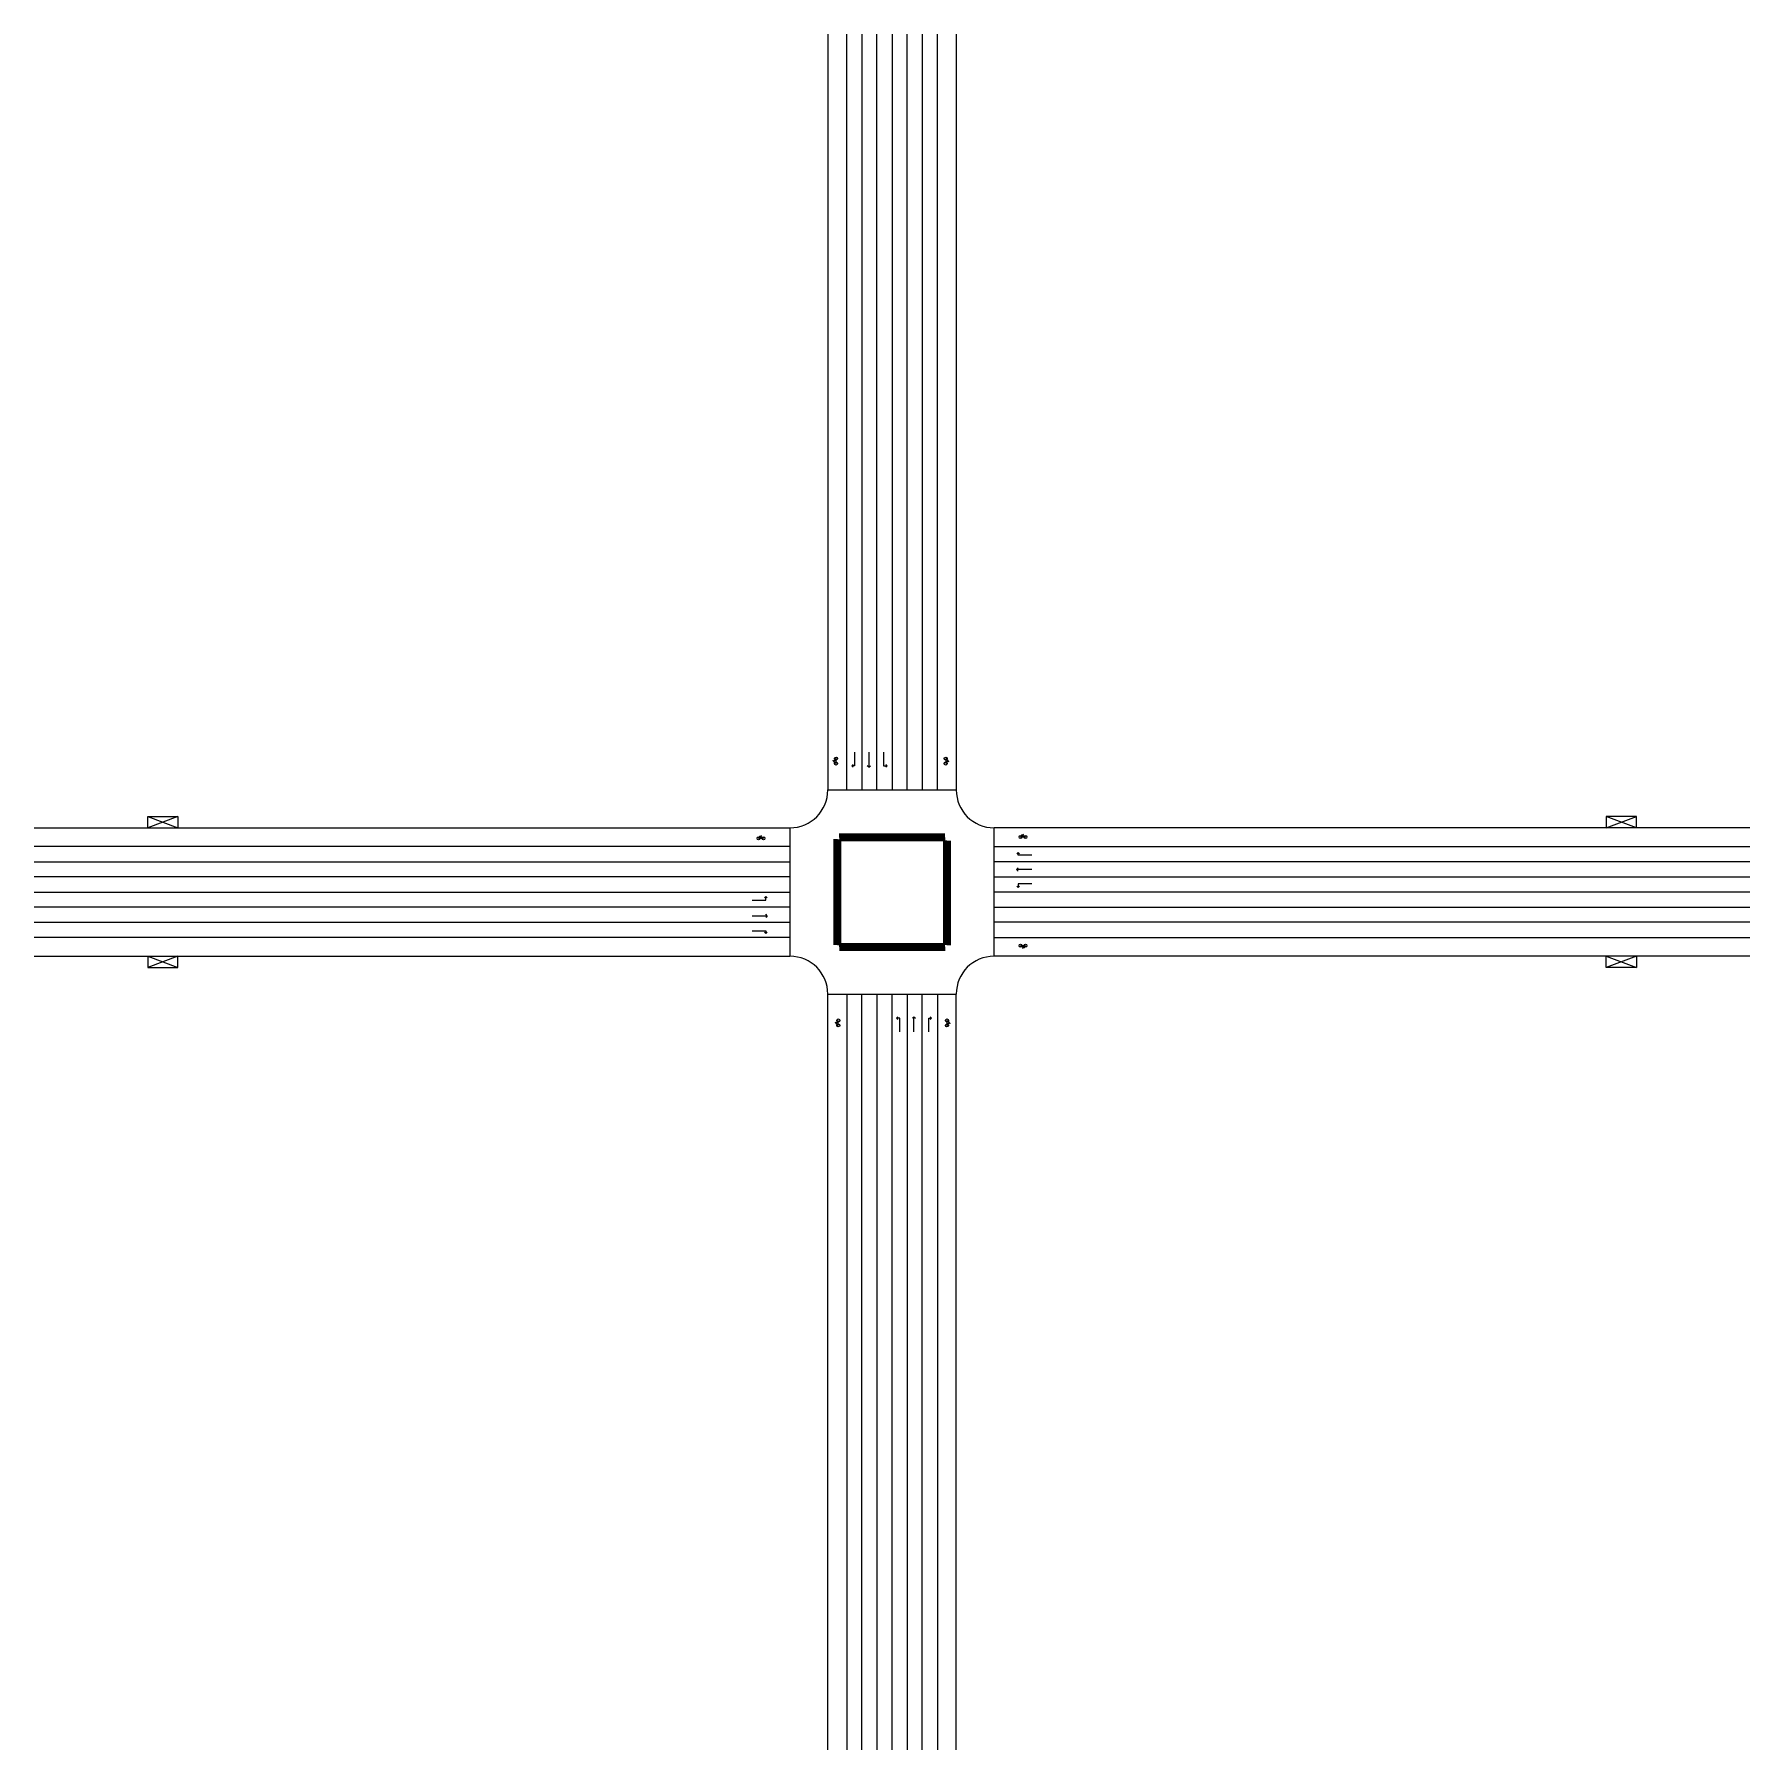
# Model space of a CAD drawing. Header units: millimetres. Extents: x 4003 to 4457, y 2252 to 2706.
import ezdxf

# ---------------------------------------------------------------- set-up
doc = ezdxf.new("R2010")
doc.units = ezdxf.units.MM

msp = doc.modelspace()

# ---------------------------------------------------------------- linework, layer by layer
for p, q in [((4213.08, 2706.3), (4213.08, 2506.3)), ((4218.08, 2506.3), (4218.08, 2706.3)), ((4222.08, 2706.3), (4222.08, 2506.3)), ((4226.08, 2506.3), (4226.08, 2706.3)), ((4230.08, 2706.3), (4230.08, 2506.3)), ((4234.08, 2506.3), (4234.08, 2706.3)), ((4238.08, 2706.3), (4238.08, 2506.3)), ((4242.08, 2506.3), (4242.08, 2706.3)), ((4247.08, 2706.3), (4247.08, 2506.3)), ((4220.14, 2516.3), (4220.14, 2512.7)), ((4223.95, 2516.3), (4223.95, 2512.3)), ((4227.85, 2516.3), (4227.85, 2512.66)), ((4214.66, 2513.71), (4214.49, 2514.15)), ((4214.66, 2513.71), (4215.26, 2514.61)), ((4215.26, 2513.31), (4214.66, 2513.71)), ((4215.26, 2513.31), (4215.26, 2514.61)), ((4219.41, 2512.7), (4219.76, 2513.06)), ((4220.14, 2512.7), (4219.41, 2512.7)), ((4219.41, 2512.7), (4219.76, 2512.35)), ((4223.95, 2512.3), (4223.52, 2512.72)), ((4223.95, 2512.3), (4224.37, 2512.72)), ((4227.85, 2512.66), (4228.58, 2512.66)), ((4228.81, 2512.66), (4228.45, 2513.02)), ((4228.81, 2512.66), (4228.45, 2512.31)), ((4228.58, 2512.66), (4228.81, 2512.66)), ((4244.29, 2514.61), (4244.29, 2513.31)), ((4244.29, 2514.61), (4244.89, 2514.21)), ((4244.89, 2514.21), (4244.29, 2513.31)), ((4244.89, 2514.21), (4245.07, 2513.78)), ((4213.08, 2506.3), (4247.08, 2506.3)), ((4033.08, 2496.3), (4033.08, 2499.3)), ((4033.08, 2499.3), (4041.08, 2499.3)), ((4033.08, 2499.3), (4041.08, 2496.3)), ((4041.08, 2499.3), (4033.08, 2496.3)), ((4041.08, 2499.3), (4041.08, 2496.3)), ((4427.08, 2499.3), (4419.08, 2499.3)), ((4419.08, 2499.3), (4419.08, 2496.3)), ((4419.08, 2496.3), (4427.08, 2499.3)), ((4427.08, 2496.3), (4419.08, 2499.3)), ((4427.08, 2496.3), (4427.08, 2499.3)), ((4003.08, 2496.3), (4203.08, 2496.3)), ((4003.08, 2496.3), (4033.08, 2496.3)), ((4194.76, 2493.51), (4195.16, 2494.11)), ((4194.76, 2493.51), (4196.06, 2493.51)), ((4195.16, 2494.11), (4195.6, 2494.29)), ((4195.16, 2494.11), (4196.06, 2493.51)), ((4203.08, 2496.3), (4203.08, 2462.3)), ((4457.08, 2496.3), (4257.08, 2496.3)), ((4257.08, 2462.3), (4257.08, 2496.3)), ((4264.09, 2493.87), (4264.49, 2494.46)), ((4264.09, 2493.87), (4265.39, 2493.87)), ((4264.49, 2494.46), (4264.93, 2494.64)), ((4264.49, 2494.46), (4265.39, 2493.87)), ((4457.08, 2496.3), (4427.08, 2496.3)), ((4203.08, 2491.3), (4003.08, 2491.3)), ((4257.08, 2491.3), (4457.08, 2491.3)), ((4263.48, 2489.76), (4263.13, 2489.41)), ((4263.48, 2489.03), (4263.48, 2489.76)), ((4263.48, 2489.76), (4263.83, 2489.41)), ((4267.07, 2489.03), (4263.48, 2489.03)), ((4003.08, 2487.3), (4203.08, 2487.3)), ((4457.08, 2487.3), (4257.08, 2487.3)), ((4263.07, 2485.23), (4263.5, 2485.66)), ((4267.07, 2485.23), (4263.07, 2485.23)), ((4263.07, 2485.23), (4263.5, 2484.81)), ((4203.08, 2483.3), (4003.08, 2483.3)), ((4003.08, 2479.3), (4203.08, 2479.3)), ((4257.08, 2483.3), (4457.08, 2483.3)), ((4457.08, 2479.3), (4257.08, 2479.3)), ((4263.44, 2480.49), (4263.09, 2480.84)), ((4267.07, 2481.44), (4263.44, 2481.44)), ((4263.44, 2481.44), (4263.44, 2480.71)), ((4263.44, 2480.49), (4263.79, 2480.84)), ((4263.44, 2480.71), (4263.44, 2480.49)), ((4203.08, 2475.3), (4003.08, 2475.3)), ((4193.08, 2477.16), (4196.72, 2477.16)), ((4196.72, 2478.11), (4196.36, 2477.76)), ((4196.72, 2477.89), (4196.72, 2478.11)), ((4196.72, 2478.11), (4197.07, 2477.76)), ((4196.72, 2477.16), (4196.72, 2477.89)), ((4257.08, 2475.3), (4457.08, 2475.3)), ((4003.08, 2471.3), (4203.08, 2471.3)), ((4193.08, 2472.99), (4197.08, 2472.99)), ((4197.08, 2472.99), (4196.66, 2473.42)), ((4197.08, 2472.99), (4196.66, 2472.57)), ((4457.08, 2471.3), (4257.08, 2471.3)), ((4203.08, 2467.3), (4003.08, 2467.3)), ((4193.08, 2469.02), (4196.67, 2469.02)), ((4196.67, 2468.29), (4196.32, 2468.64)), ((4196.67, 2469.02), (4196.67, 2468.29)), ((4196.67, 2468.29), (4197.03, 2468.64)), ((4257.08, 2467.3), (4457.08, 2467.3)), ((4003.08, 2462.3), (4203.08, 2462.3)), ((4003.08, 2462.3), (4033.08, 2462.3)), ((4033.08, 2462.3), (4033.08, 2459.3)), ((4033.08, 2462.3), (4041.08, 2459.3)), ((4041.08, 2462.3), (4033.08, 2459.3)), ((4041.08, 2459.3), (4041.08, 2462.3)), ((4457.08, 2462.3), (4257.08, 2462.3)), ((4265.39, 2465.09), (4264.09, 2465.09)), ((4264.99, 2464.49), (4264.09, 2465.09)), ((4264.99, 2464.49), (4264.55, 2464.31)), ((4265.39, 2465.09), (4264.99, 2464.49)), ((4419.08, 2459.3), (4419.08, 2462.3)), ((4427.08, 2462.3), (4419.08, 2459.3)), ((4419.08, 2462.3), (4427.08, 2459.3)), ((4457.08, 2462.3), (4427.08, 2462.3)), ((4427.08, 2462.3), (4427.08, 2459.3)), ((4033.08, 2459.3), (4041.08, 2459.3)), ((4427.08, 2459.3), (4419.08, 2459.3)), ((4213.08, 2252.3), (4213.08, 2452.3)), ((4213.08, 2452.3), (4247.08, 2452.3)), ((4218.08, 2452.3), (4218.08, 2252.3)), ((4222.08, 2252.3), (4222.08, 2452.3)), ((4226.08, 2452.3), (4226.08, 2252.3)), ((4230.08, 2252.3), (4230.08, 2452.3)), ((4234.08, 2452.3), (4234.08, 2252.3)), ((4238.08, 2252.3), (4238.08, 2452.3)), ((4242.08, 2452.3), (4242.08, 2252.3)), ((4247.08, 2252.3), (4247.08, 2452.3)), ((4215.27, 2444.39), (4215.09, 2444.82)), ((4215.27, 2444.39), (4215.86, 2445.29)), ((4215.86, 2443.99), (4215.27, 2444.39)), ((4215.86, 2443.99), (4215.86, 2445.29)), ((4231.23, 2445.94), (4231.59, 2446.29)), ((4231.46, 2445.94), (4231.23, 2445.94)), ((4231.23, 2445.94), (4231.59, 2445.58)), ((4232.19, 2445.94), (4231.46, 2445.94)), ((4232.19, 2442.3), (4232.19, 2445.94)), ((4235.88, 2446.3), (4235.46, 2445.88)), ((4235.88, 2442.3), (4235.88, 2446.3)), ((4235.88, 2446.3), (4236.31, 2445.88)), ((4239.79, 2442.3), (4239.79, 2445.9)), ((4239.79, 2445.9), (4240.52, 2445.9)), ((4240.52, 2445.9), (4240.17, 2446.25)), ((4240.52, 2445.9), (4240.17, 2445.54)), ((4244.62, 2445.29), (4244.62, 2443.99)), ((4244.62, 2445.29), (4245.22, 2444.89)), ((4245.22, 2444.89), (4244.62, 2443.99)), ((4245.22, 2444.89), (4245.4, 2444.45))]:
    msp.add_line(p, q)
at = {"lineweight": 211}
for p, q in [((4215.61, 2492.76), (4214.61, 2492.76)), ((4215.61, 2492.76), (4216.61, 2492.76)), ((4216.61, 2494.26), (4216.61, 2494.76)), ((4216.61, 2493.76), (4216.61, 2494.26)), ((4216.61, 2493.76), (4216.61, 2493.26)), ((4216.61, 2493.26), (4216.61, 2492.76)), ((4217.11, 2494.26), (4217.11, 2494.76)), ((4217.11, 2493.76), (4217.11, 2494.26)), ((4217.11, 2493.76), (4217.11, 2493.26)), ((4217.11, 2493.26), (4217.11, 2492.76)), ((4217.61, 2494.26), (4217.61, 2494.76)), ((4217.61, 2493.76), (4217.61, 2494.26)), ((4217.61, 2493.76), (4217.61, 2493.26)), ((4217.61, 2493.26), (4217.61, 2492.76)), ((4218.11, 2494.26), (4218.11, 2494.76)), ((4218.11, 2493.76), (4218.11, 2494.26)), ((4218.11, 2493.76), (4218.11, 2493.26)), ((4218.11, 2493.26), (4218.11, 2492.76)), ((4218.61, 2494.26), (4218.61, 2494.76)), ((4218.61, 2493.76), (4218.61, 2494.26)), ((4218.61, 2493.76), (4218.61, 2493.26)), ((4218.61, 2493.26), (4218.61, 2492.76)), ((4219.11, 2494.26), (4219.11, 2494.76)), ((4219.11, 2493.76), (4219.11, 2494.26)), ((4219.11, 2493.76), (4219.11, 2493.26)), ((4219.11, 2493.26), (4219.11, 2492.76)), ((4219.61, 2494.26), (4219.61, 2494.76)), ((4219.61, 2493.76), (4219.61, 2494.26)), ((4219.61, 2493.76), (4219.61, 2493.26)), ((4219.61, 2493.26), (4219.61, 2492.76)), ((4220.11, 2494.26), (4220.11, 2494.76)), ((4220.11, 2493.76), (4220.11, 2494.26)), ((4220.11, 2493.76), (4220.11, 2493.26)), ((4220.11, 2493.26), (4220.11, 2492.76)), ((4220.61, 2494.26), (4220.61, 2494.76)), ((4220.61, 2493.76), (4220.61, 2494.26)), ((4220.61, 2493.76), (4220.61, 2493.26)), ((4220.61, 2493.26), (4220.61, 2492.76)), ((4221.11, 2494.26), (4221.11, 2494.76)), ((4221.11, 2493.76), (4221.11, 2494.26)), ((4221.11, 2493.76), (4221.11, 2493.26)), ((4221.11, 2493.26), (4221.11, 2492.76)), ((4221.61, 2494.26), (4221.61, 2494.76)), ((4221.61, 2493.76), (4221.61, 2494.26)), ((4221.61, 2493.76), (4221.61, 2493.26)), ((4221.61, 2493.26), (4221.61, 2492.76)), ((4222.11, 2494.26), (4222.11, 2494.76)), ((4222.11, 2493.76), (4222.11, 2494.26)), ((4222.11, 2493.76), (4222.11, 2493.26)), ((4222.11, 2493.26), (4222.11, 2492.76)), ((4222.61, 2494.26), (4222.61, 2494.76)), ((4222.61, 2493.76), (4222.61, 2494.26)), ((4222.61, 2493.76), (4222.61, 2493.26)), ((4222.61, 2493.26), (4222.61, 2492.76)), ((4223.11, 2494.26), (4223.11, 2494.76)), ((4223.11, 2493.76), (4223.11, 2494.26)), ((4223.11, 2493.76), (4223.11, 2493.26)), ((4223.11, 2493.26), (4223.11, 2492.76)), ((4223.61, 2494.26), (4223.61, 2494.76)), ((4223.61, 2493.76), (4223.61, 2494.26)), ((4223.61, 2493.76), (4223.61, 2493.26)), ((4223.61, 2493.26), (4223.61, 2492.76)), ((4224.11, 2494.26), (4224.11, 2494.76)), ((4224.11, 2493.76), (4224.11, 2494.26)), ((4224.11, 2493.76), (4224.11, 2493.26)), ((4224.11, 2493.26), (4224.11, 2492.76)), ((4224.61, 2494.26), (4224.61, 2494.76)), ((4224.61, 2493.76), (4224.61, 2494.26)), ((4224.61, 2493.76), (4224.61, 2493.26)), ((4224.61, 2493.26), (4224.61, 2492.76)), ((4225.11, 2494.26), (4225.11, 2494.76)), ((4225.11, 2493.76), (4225.11, 2494.26)), ((4225.11, 2493.76), (4225.11, 2493.26)), ((4225.11, 2493.26), (4225.11, 2492.76)), ((4225.61, 2494.26), (4225.61, 2494.76)), ((4225.61, 2493.76), (4225.61, 2494.26)), ((4225.61, 2493.76), (4225.61, 2493.26)), ((4225.61, 2493.26), (4225.61, 2492.76)), ((4226.11, 2494.26), (4226.11, 2494.76)), ((4226.11, 2493.76), (4226.11, 2494.26)), ((4226.11, 2493.76), (4226.11, 2493.26)), ((4226.11, 2493.26), (4226.11, 2492.76)), ((4226.61, 2494.26), (4226.61, 2494.76)), ((4226.61, 2493.76), (4226.61, 2494.26)), ((4226.61, 2493.76), (4226.61, 2493.26)), ((4226.61, 2493.26), (4226.61, 2492.76)), ((4227.11, 2494.26), (4227.11, 2494.76)), ((4227.11, 2493.76), (4227.11, 2494.26)), ((4227.11, 2493.76), (4227.11, 2493.26)), ((4227.11, 2493.26), (4227.11, 2492.76)), ((4227.61, 2494.26), (4227.61, 2494.76)), ((4227.61, 2493.76), (4227.61, 2494.26)), ((4227.61, 2493.76), (4227.61, 2493.26)), ((4227.61, 2493.26), (4227.61, 2492.76)), ((4228.11, 2494.26), (4228.11, 2494.76)), ((4228.11, 2493.76), (4228.11, 2494.26)), ((4228.11, 2493.76), (4228.11, 2493.26)), ((4228.11, 2493.26), (4228.11, 2492.76)), ((4228.61, 2494.26), (4228.61, 2494.76)), ((4228.61, 2493.76), (4228.61, 2494.26)), ((4228.61, 2493.76), (4228.61, 2493.26)), ((4228.61, 2493.26), (4228.61, 2492.76)), ((4229.11, 2494.26), (4229.11, 2494.76)), ((4229.11, 2493.76), (4229.11, 2494.26)), ((4229.11, 2493.76), (4229.11, 2493.26)), ((4229.11, 2493.26), (4229.11, 2492.76)), ((4229.61, 2494.26), (4229.61, 2494.76)), ((4229.61, 2493.76), (4229.61, 2494.26)), ((4229.61, 2493.76), (4229.61, 2493.26)), ((4229.61, 2493.26), (4229.61, 2492.76)), ((4230.11, 2494.26), (4230.11, 2494.76)), ((4230.11, 2493.76), (4230.11, 2494.26)), ((4230.11, 2493.76), (4230.11, 2493.26)), ((4230.11, 2493.26), (4230.11, 2492.76)), ((4230.61, 2494.26), (4230.61, 2494.76)), ((4230.61, 2493.76), (4230.61, 2494.26)), ((4230.61, 2493.76), (4230.61, 2493.26)), ((4230.61, 2493.26), (4230.61, 2492.76)), ((4231.11, 2494.26), (4231.11, 2494.76)), ((4231.11, 2493.76), (4231.11, 2494.26)), ((4231.11, 2493.76), (4231.11, 2493.26)), ((4231.11, 2493.26), (4231.11, 2492.76)), ((4231.61, 2494.26), (4231.61, 2494.76)), ((4231.61, 2493.76), (4231.61, 2494.26)), ((4231.61, 2493.76), (4231.61, 2493.26)), ((4231.61, 2493.26), (4231.61, 2492.76)), ((4232.11, 2494.26), (4232.11, 2494.76)), ((4232.11, 2493.76), (4232.11, 2494.26)), ((4232.11, 2493.76), (4232.11, 2493.26)), ((4232.11, 2493.26), (4232.11, 2492.76)), ((4232.61, 2494.26), (4232.61, 2494.76)), ((4232.61, 2493.76), (4232.61, 2494.26)), ((4232.61, 2493.76), (4232.61, 2493.26)), ((4232.61, 2493.26), (4232.61, 2492.76)), ((4233.11, 2494.26), (4233.11, 2494.76)), ((4233.11, 2493.76), (4233.11, 2494.26)), ((4233.11, 2493.76), (4233.11, 2493.26)), ((4233.11, 2493.26), (4233.11, 2492.76)), ((4233.61, 2494.26), (4233.61, 2494.76)), ((4233.61, 2493.76), (4233.61, 2494.26)), ((4233.61, 2493.76), (4233.61, 2493.26)), ((4233.61, 2493.26), (4233.61, 2492.76)), ((4234.11, 2494.26), (4234.11, 2494.76)), ((4234.11, 2493.76), (4234.11, 2494.26)), ((4234.11, 2493.76), (4234.11, 2493.26)), ((4234.11, 2493.26), (4234.11, 2492.76)), ((4234.61, 2494.26), (4234.61, 2494.76)), ((4234.61, 2493.76), (4234.61, 2494.26)), ((4234.61, 2493.76), (4234.61, 2493.26)), ((4234.61, 2493.26), (4234.61, 2492.76)), ((4235.11, 2493.76), (4235.11, 2494.76)), ((4235.11, 2493.76), (4235.11, 2492.76)), ((4235.61, 2494.26), (4235.61, 2494.76)), ((4235.61, 2493.76), (4235.61, 2494.26)), ((4235.61, 2493.76), (4235.61, 2493.26)), ((4235.61, 2493.26), (4235.61, 2492.76)), ((4236.11, 2494.26), (4236.11, 2494.76)), ((4236.11, 2493.76), (4236.11, 2494.26)), ((4236.11, 2493.76), (4236.11, 2493.26)), ((4236.11, 2493.26), (4236.11, 2492.76)), ((4236.61, 2494.26), (4236.61, 2494.76)), ((4236.61, 2493.76), (4236.61, 2494.26)), ((4236.61, 2493.76), (4236.61, 2493.26)), ((4236.61, 2493.26), (4236.61, 2492.76)), ((4237.11, 2494.26), (4237.11, 2494.76)), ((4237.11, 2493.76), (4237.11, 2494.26)), ((4237.11, 2493.76), (4237.11, 2493.26)), ((4237.11, 2493.26), (4237.11, 2492.76)), ((4237.61, 2494.26), (4237.61, 2494.76)), ((4237.61, 2493.76), (4237.61, 2494.26)), ((4237.61, 2493.76), (4237.61, 2493.26)), ((4237.61, 2493.26), (4237.61, 2492.76)), ((4238.11, 2494.26), (4238.11, 2494.76)), ((4238.11, 2493.76), (4238.11, 2494.26)), ((4238.11, 2493.76), (4238.11, 2493.26)), ((4238.11, 2493.26), (4238.11, 2492.76)), ((4238.61, 2494.26), (4238.61, 2494.76)), ((4238.61, 2493.76), (4238.61, 2494.26)), ((4238.61, 2493.76), (4238.61, 2493.26)), ((4238.61, 2493.26), (4238.61, 2492.76)), ((4239.11, 2494.26), (4239.11, 2494.76)), ((4239.11, 2493.76), (4239.11, 2494.26)), ((4239.11, 2493.76), (4239.11, 2493.26)), ((4239.11, 2493.26), (4239.11, 2492.76)), ((4239.61, 2494.26), (4239.61, 2494.76)), ((4239.61, 2493.76), (4239.61, 2494.26)), ((4239.61, 2493.76), (4239.61, 2493.26)), ((4239.61, 2493.26), (4239.61, 2492.76)), ((4240.11, 2494.26), (4240.11, 2494.76)), ((4240.11, 2493.76), (4240.11, 2494.26)), ((4240.11, 2493.76), (4240.11, 2493.26)), ((4240.11, 2493.26), (4240.11, 2492.76)), ((4240.61, 2494.26), (4240.61, 2494.76)), ((4240.61, 2493.76), (4240.61, 2494.26)), ((4240.61, 2493.76), (4240.61, 2493.26)), ((4240.61, 2493.26), (4240.61, 2492.76)), ((4241.11, 2494.26), (4241.11, 2494.76)), ((4241.11, 2493.76), (4241.11, 2494.26)), ((4241.11, 2493.76), (4241.11, 2493.26)), ((4241.11, 2493.26), (4241.11, 2492.76)), ((4241.61, 2494.26), (4241.61, 2494.76)), ((4241.61, 2493.76), (4241.61, 2494.26)), ((4241.61, 2493.76), (4241.61, 2493.26)), ((4241.61, 2493.26), (4241.61, 2492.76)), ((4242.11, 2494.26), (4242.11, 2494.76)), ((4242.11, 2493.76), (4242.11, 2494.26)), ((4242.11, 2493.76), (4242.11, 2493.26)), ((4242.11, 2493.26), (4242.11, 2492.76)), ((4242.61, 2494.26), (4242.61, 2494.76)), ((4242.61, 2493.76), (4242.61, 2494.26)), ((4242.61, 2493.76), (4242.61, 2493.26)), ((4242.61, 2493.26), (4242.61, 2492.76)), ((4243.11, 2494.26), (4243.11, 2494.76)), ((4243.11, 2493.76), (4243.11, 2494.26)), ((4243.11, 2493.76), (4243.11, 2493.26)), ((4243.11, 2493.26), (4243.11, 2492.76)), ((4243.61, 2494.26), (4243.61, 2494.76)), ((4243.61, 2493.76), (4243.61, 2494.26)), ((4243.61, 2493.76), (4243.61, 2493.26)), ((4243.61, 2493.26), (4243.61, 2492.76)), ((4215.11, 2492.26), (4214.61, 2492.26)), ((4215.11, 2491.76), (4214.61, 2491.76)), ((4215.11, 2491.26), (4214.61, 2491.26)), ((4215.11, 2490.76), (4214.61, 2490.76)), ((4215.11, 2490.26), (4214.61, 2490.26)), ((4215.11, 2489.76), (4214.61, 2489.76)), ((4215.11, 2489.26), (4214.61, 2489.26)), ((4215.11, 2488.76), (4214.61, 2488.76)), ((4215.11, 2488.26), (4214.61, 2488.26)), ((4215.61, 2492.26), (4215.11, 2492.26)), ((4215.61, 2491.76), (4215.11, 2491.76)), ((4215.61, 2491.26), (4215.11, 2491.26)), ((4215.61, 2490.76), (4215.11, 2490.76)), ((4215.61, 2490.26), (4215.11, 2490.26)), ((4215.61, 2489.76), (4215.11, 2489.76)), ((4215.61, 2489.26), (4215.11, 2489.26)), ((4215.61, 2488.76), (4215.11, 2488.76)), ((4215.61, 2488.26), (4215.11, 2488.26)), ((4215.61, 2492.26), (4216.11, 2492.26)), ((4215.61, 2491.76), (4216.11, 2491.76)), ((4215.61, 2491.26), (4216.11, 2491.26)), ((4215.61, 2490.76), (4216.11, 2490.76)), ((4215.61, 2490.26), (4216.11, 2490.26)), ((4215.61, 2489.76), (4216.11, 2489.76)), ((4215.61, 2489.26), (4216.11, 2489.26)), ((4215.61, 2488.76), (4216.11, 2488.76)), ((4215.61, 2488.26), (4216.11, 2488.26)), ((4216.11, 2492.26), (4216.61, 2492.26)), ((4216.11, 2491.76), (4216.61, 2491.76)), ((4216.11, 2491.26), (4216.61, 2491.26)), ((4216.11, 2490.76), (4216.61, 2490.76)), ((4216.11, 2490.26), (4216.61, 2490.26)), ((4216.11, 2489.76), (4216.61, 2489.76)), ((4216.11, 2489.26), (4216.61, 2489.26)), ((4216.11, 2488.76), (4216.61, 2488.76)), ((4216.11, 2488.26), (4216.61, 2488.26)), ((4244.11, 2492.36), (4243.61, 2492.36)), ((4244.11, 2491.76), (4243.61, 2491.76)), ((4244.11, 2491.26), (4243.61, 2491.26)), ((4244.11, 2490.76), (4243.61, 2490.76)), ((4244.11, 2490.26), (4243.61, 2490.26)), ((4244.11, 2489.76), (4243.61, 2489.76)), ((4244.11, 2489.26), (4243.61, 2489.26)), ((4244.11, 2488.76), (4243.61, 2488.76)), ((4244.11, 2488.26), (4243.61, 2488.26)), ((4244.61, 2492.36), (4244.11, 2492.36)), ((4244.61, 2491.76), (4244.11, 2491.76)), ((4244.61, 2491.26), (4244.11, 2491.26)), ((4244.61, 2490.76), (4244.11, 2490.76)), ((4244.61, 2490.26), (4244.11, 2490.26)), ((4244.61, 2489.76), (4244.11, 2489.76)), ((4244.61, 2489.26), (4244.11, 2489.26)), ((4244.61, 2488.76), (4244.11, 2488.76)), ((4244.61, 2488.26), (4244.11, 2488.26)), ((4244.61, 2492.36), (4245.11, 2492.36)), ((4244.61, 2491.76), (4245.11, 2491.76)), ((4244.61, 2491.26), (4245.11, 2491.26)), ((4244.61, 2490.76), (4245.11, 2490.76)), ((4244.61, 2490.26), (4245.11, 2490.26)), ((4244.61, 2489.76), (4245.11, 2489.76)), ((4244.61, 2489.26), (4245.11, 2489.26)), ((4244.61, 2488.76), (4245.11, 2488.76)), ((4244.61, 2488.26), (4245.11, 2488.26)), ((4245.11, 2492.36), (4245.61, 2492.36)), ((4245.11, 2491.76), (4245.61, 2491.76)), ((4245.11, 2491.26), (4245.61, 2491.26)), ((4245.11, 2490.76), (4245.61, 2490.76)), ((4245.11, 2490.26), (4245.61, 2490.26)), ((4245.11, 2489.76), (4245.61, 2489.76)), ((4245.11, 2489.26), (4245.61, 2489.26)), ((4245.11, 2488.76), (4245.61, 2488.76)), ((4245.11, 2488.26), (4245.61, 2488.26)), ((4215.11, 2487.76), (4214.61, 2487.76)), ((4215.11, 2487.26), (4214.61, 2487.26)), ((4215.11, 2486.76), (4214.61, 2486.76)), ((4215.11, 2486.26), (4214.61, 2486.26)), ((4215.11, 2485.76), (4214.61, 2485.76)), ((4215.11, 2485.26), (4214.61, 2485.26)), ((4215.11, 2484.76), (4214.61, 2484.76)), ((4215.11, 2484.26), (4214.61, 2484.26)), ((4215.11, 2483.76), (4214.61, 2483.76)), ((4215.61, 2487.76), (4215.11, 2487.76)), ((4215.61, 2487.26), (4215.11, 2487.26)), ((4215.61, 2486.76), (4215.11, 2486.76)), ((4215.61, 2486.26), (4215.11, 2486.26)), ((4215.61, 2485.76), (4215.11, 2485.76)), ((4215.61, 2485.26), (4215.11, 2485.26)), ((4215.61, 2484.76), (4215.11, 2484.76)), ((4215.61, 2484.26), (4215.11, 2484.26)), ((4215.61, 2483.76), (4215.11, 2483.76)), ((4215.61, 2487.76), (4216.11, 2487.76)), ((4215.61, 2487.26), (4216.11, 2487.26)), ((4215.61, 2486.76), (4216.11, 2486.76)), ((4215.61, 2486.26), (4216.11, 2486.26)), ((4215.61, 2485.76), (4216.11, 2485.76)), ((4215.61, 2485.26), (4216.11, 2485.26)), ((4215.61, 2484.76), (4216.11, 2484.76)), ((4215.61, 2484.26), (4216.11, 2484.26)), ((4215.61, 2483.76), (4216.11, 2483.76)), ((4216.11, 2487.76), (4216.61, 2487.76)), ((4216.11, 2487.26), (4216.61, 2487.26)), ((4216.11, 2486.76), (4216.61, 2486.76)), ((4216.11, 2486.26), (4216.61, 2486.26)), ((4216.11, 2485.76), (4216.61, 2485.76)), ((4216.11, 2485.26), (4216.61, 2485.26)), ((4216.11, 2484.76), (4216.61, 2484.76)), ((4216.11, 2484.26), (4216.61, 2484.26)), ((4216.11, 2483.76), (4216.61, 2483.76)), ((4244.11, 2487.76), (4243.61, 2487.76)), ((4244.11, 2487.26), (4243.61, 2487.26)), ((4244.11, 2486.76), (4243.61, 2486.76)), ((4244.11, 2486.26), (4243.61, 2486.26)), ((4244.11, 2485.76), (4243.61, 2485.76)), ((4244.11, 2485.26), (4243.61, 2485.26)), ((4244.11, 2484.76), (4243.61, 2484.76)), ((4244.11, 2484.26), (4243.61, 2484.26)), ((4244.11, 2483.76), (4243.61, 2483.76)), ((4244.61, 2487.76), (4244.11, 2487.76)), ((4244.61, 2487.26), (4244.11, 2487.26)), ((4244.61, 2486.76), (4244.11, 2486.76)), ((4244.61, 2486.26), (4244.11, 2486.26)), ((4244.61, 2485.76), (4244.11, 2485.76)), ((4244.61, 2485.26), (4244.11, 2485.26)), ((4244.61, 2484.76), (4244.11, 2484.76)), ((4244.61, 2484.26), (4244.11, 2484.26)), ((4244.61, 2483.76), (4244.11, 2483.76)), ((4244.61, 2487.76), (4245.11, 2487.76)), ((4244.61, 2487.26), (4245.11, 2487.26)), ((4244.61, 2486.76), (4245.11, 2486.76)), ((4244.61, 2486.26), (4245.11, 2486.26)), ((4244.61, 2485.76), (4245.11, 2485.76)), ((4244.61, 2485.26), (4245.11, 2485.26)), ((4244.61, 2484.76), (4245.11, 2484.76)), ((4244.61, 2484.26), (4245.11, 2484.26)), ((4244.61, 2483.76), (4245.11, 2483.76)), ((4245.11, 2487.76), (4245.61, 2487.76)), ((4245.11, 2487.26), (4245.61, 2487.26)), ((4245.11, 2486.76), (4245.61, 2486.76)), ((4245.11, 2486.26), (4245.61, 2486.26)), ((4245.11, 2485.76), (4245.61, 2485.76)), ((4245.11, 2485.26), (4245.61, 2485.26)), ((4245.11, 2484.76), (4245.61, 2484.76)), ((4245.11, 2484.26), (4245.61, 2484.26)), ((4245.11, 2483.76), (4245.61, 2483.76)), ((4215.11, 2483.26), (4214.61, 2483.26)), ((4215.11, 2482.76), (4214.61, 2482.76)), ((4215.11, 2482.26), (4214.61, 2482.26)), ((4215.11, 2481.76), (4214.61, 2481.76)), ((4215.11, 2481.26), (4214.61, 2481.26)), ((4215.11, 2480.76), (4214.61, 2480.76)), ((4215.11, 2480.26), (4214.61, 2480.26)), ((4215.11, 2479.76), (4214.61, 2479.76)), ((4215.11, 2479.26), (4214.61, 2479.26)), ((4215.61, 2483.26), (4215.11, 2483.26)), ((4215.61, 2482.76), (4215.11, 2482.76)), ((4215.61, 2482.26), (4215.11, 2482.26)), ((4215.61, 2481.76), (4215.11, 2481.76)), ((4215.61, 2481.26), (4215.11, 2481.26)), ((4215.61, 2480.76), (4215.11, 2480.76)), ((4215.61, 2480.26), (4215.11, 2480.26)), ((4215.61, 2479.76), (4215.11, 2479.76)), ((4215.61, 2479.26), (4215.11, 2479.26)), ((4215.61, 2483.26), (4216.11, 2483.26)), ((4215.61, 2482.76), (4216.11, 2482.76)), ((4215.61, 2482.26), (4216.11, 2482.26)), ((4215.61, 2481.76), (4216.11, 2481.76)), ((4215.61, 2481.26), (4216.11, 2481.26)), ((4215.61, 2480.76), (4216.11, 2480.76)), ((4215.61, 2480.26), (4216.11, 2480.26)), ((4215.61, 2479.76), (4216.11, 2479.76)), ((4215.61, 2479.26), (4216.11, 2479.26)), ((4216.11, 2483.26), (4216.61, 2483.26)), ((4216.11, 2482.76), (4216.61, 2482.76)), ((4216.11, 2482.26), (4216.61, 2482.26)), ((4216.11, 2481.76), (4216.61, 2481.76)), ((4216.11, 2481.26), (4216.61, 2481.26)), ((4216.11, 2480.76), (4216.61, 2480.76)), ((4216.11, 2480.26), (4216.61, 2480.26)), ((4216.11, 2479.76), (4216.61, 2479.76)), ((4216.11, 2479.26), (4216.61, 2479.26)), ((4244.61, 2483.26), (4243.61, 2483.26)), ((4244.11, 2482.76), (4243.61, 2482.76)), ((4244.11, 2482.26), (4243.61, 2482.26)), ((4244.11, 2481.76), (4243.61, 2481.76)), ((4244.11, 2481.26), (4243.61, 2481.26)), ((4244.11, 2480.76), (4243.61, 2480.76)), ((4244.11, 2480.26), (4243.61, 2480.26)), ((4244.11, 2479.76), (4243.61, 2479.76)), ((4244.11, 2479.26), (4243.61, 2479.26)), ((4244.61, 2482.76), (4244.11, 2482.76)), ((4244.61, 2482.26), (4244.11, 2482.26)), ((4244.61, 2481.76), (4244.11, 2481.76)), ((4244.61, 2481.26), (4244.11, 2481.26)), ((4244.61, 2480.76), (4244.11, 2480.76)), ((4244.61, 2480.26), (4244.11, 2480.26)), ((4244.61, 2479.76), (4244.11, 2479.76)), ((4244.61, 2479.26), (4244.11, 2479.26)), ((4244.61, 2483.26), (4245.61, 2483.26)), ((4244.61, 2482.76), (4245.11, 2482.76)), ((4244.61, 2482.26), (4245.11, 2482.26)), ((4244.61, 2481.76), (4245.11, 2481.76)), ((4244.61, 2481.26), (4245.11, 2481.26)), ((4244.61, 2480.76), (4245.11, 2480.76)), ((4244.61, 2480.26), (4245.11, 2480.26)), ((4244.61, 2479.76), (4245.11, 2479.76)), ((4244.61, 2479.26), (4245.11, 2479.26)), ((4245.11, 2482.76), (4245.61, 2482.76)), ((4245.11, 2482.26), (4245.61, 2482.26)), ((4245.11, 2481.76), (4245.61, 2481.76)), ((4245.11, 2481.26), (4245.61, 2481.26)), ((4245.11, 2480.76), (4245.61, 2480.76)), ((4245.11, 2480.26), (4245.61, 2480.26)), ((4245.11, 2479.76), (4245.61, 2479.76)), ((4245.11, 2479.26), (4245.61, 2479.26)), ((4215.11, 2478.76), (4214.61, 2478.76)), ((4215.11, 2478.26), (4214.61, 2478.26)), ((4215.11, 2477.76), (4214.61, 2477.76)), ((4215.11, 2477.26), (4214.61, 2477.26)), ((4215.11, 2476.76), (4214.61, 2476.76)), ((4215.11, 2476.26), (4214.61, 2476.26)), ((4215.11, 2475.76), (4214.61, 2475.76)), ((4215.11, 2475.26), (4214.61, 2475.26)), ((4215.11, 2474.76), (4214.61, 2474.76)), ((4215.61, 2478.76), (4215.11, 2478.76)), ((4215.61, 2478.26), (4215.11, 2478.26)), ((4215.61, 2477.76), (4215.11, 2477.76)), ((4215.61, 2477.26), (4215.11, 2477.26)), ((4215.61, 2476.76), (4215.11, 2476.76)), ((4215.61, 2476.26), (4215.11, 2476.26)), ((4215.61, 2475.76), (4215.11, 2475.76)), ((4215.61, 2475.26), (4215.11, 2475.26)), ((4215.61, 2474.76), (4215.11, 2474.76)), ((4215.61, 2478.76), (4216.11, 2478.76)), ((4215.61, 2478.26), (4216.11, 2478.26)), ((4215.61, 2477.76), (4216.11, 2477.76)), ((4215.61, 2477.26), (4216.11, 2477.26)), ((4215.61, 2476.76), (4216.11, 2476.76)), ((4215.61, 2476.26), (4216.11, 2476.26)), ((4215.61, 2475.76), (4216.11, 2475.76)), ((4215.61, 2475.26), (4216.11, 2475.26)), ((4215.61, 2474.76), (4216.11, 2474.76)), ((4216.11, 2478.76), (4216.61, 2478.76)), ((4216.11, 2478.26), (4216.61, 2478.26)), ((4216.11, 2477.76), (4216.61, 2477.76)), ((4216.11, 2477.26), (4216.61, 2477.26)), ((4216.11, 2476.76), (4216.61, 2476.76)), ((4216.11, 2476.26), (4216.61, 2476.26)), ((4216.11, 2475.76), (4216.61, 2475.76)), ((4216.11, 2475.26), (4216.61, 2475.26)), ((4216.11, 2474.76), (4216.61, 2474.76)), ((4244.11, 2478.76), (4243.61, 2478.76)), ((4244.11, 2478.26), (4243.61, 2478.26)), ((4244.11, 2477.76), (4243.61, 2477.76)), ((4244.11, 2477.26), (4243.61, 2477.26)), ((4244.11, 2476.76), (4243.61, 2476.76)), ((4244.11, 2476.26), (4243.61, 2476.26)), ((4244.11, 2475.76), (4243.61, 2475.76)), ((4244.11, 2475.26), (4243.61, 2475.26)), ((4244.11, 2474.76), (4243.61, 2474.76)), ((4244.61, 2478.76), (4244.11, 2478.76)), ((4244.61, 2478.26), (4244.11, 2478.26)), ((4244.61, 2477.76), (4244.11, 2477.76)), ((4244.61, 2477.26), (4244.11, 2477.26)), ((4244.61, 2476.76), (4244.11, 2476.76)), ((4244.61, 2476.26), (4244.11, 2476.26)), ((4244.61, 2475.76), (4244.11, 2475.76)), ((4244.61, 2475.26), (4244.11, 2475.26)), ((4244.61, 2474.76), (4244.11, 2474.76)), ((4244.61, 2478.76), (4245.11, 2478.76)), ((4244.61, 2478.26), (4245.11, 2478.26)), ((4244.61, 2477.76), (4245.11, 2477.76)), ((4244.61, 2477.26), (4245.11, 2477.26)), ((4244.61, 2476.76), (4245.11, 2476.76)), ((4244.61, 2476.26), (4245.11, 2476.26)), ((4244.61, 2475.76), (4245.11, 2475.76)), ((4244.61, 2475.26), (4245.11, 2475.26)), ((4244.61, 2474.76), (4245.11, 2474.76)), ((4245.11, 2478.76), (4245.61, 2478.76)), ((4245.11, 2478.26), (4245.61, 2478.26)), ((4245.11, 2477.76), (4245.61, 2477.76)), ((4245.11, 2477.26), (4245.61, 2477.26)), ((4245.11, 2476.76), (4245.61, 2476.76)), ((4245.11, 2476.26), (4245.61, 2476.26)), ((4245.11, 2475.76), (4245.61, 2475.76)), ((4245.11, 2475.26), (4245.61, 2475.26)), ((4245.11, 2474.76), (4245.61, 2474.76)), ((4215.11, 2474.26), (4214.61, 2474.26)), ((4215.61, 2473.76), (4214.61, 2473.76)), ((4215.11, 2473.26), (4214.61, 2473.26)), ((4215.11, 2472.76), (4214.61, 2472.76)), ((4215.11, 2472.26), (4214.61, 2472.26)), ((4215.11, 2471.76), (4214.61, 2471.76)), ((4215.11, 2471.26), (4214.61, 2471.26)), ((4215.11, 2470.76), (4214.61, 2470.76)), ((4215.11, 2470.26), (4214.61, 2470.26)), ((4215.11, 2469.76), (4214.61, 2469.76)), ((4215.61, 2474.26), (4215.11, 2474.26)), ((4215.61, 2473.26), (4215.11, 2473.26)), ((4215.61, 2472.76), (4215.11, 2472.76)), ((4215.61, 2472.26), (4215.11, 2472.26)), ((4215.61, 2471.76), (4215.11, 2471.76)), ((4215.61, 2471.26), (4215.11, 2471.26)), ((4215.61, 2470.76), (4215.11, 2470.76)), ((4215.61, 2470.26), (4215.11, 2470.26)), ((4215.61, 2469.76), (4215.11, 2469.76)), ((4215.61, 2474.26), (4216.11, 2474.26)), ((4215.61, 2473.76), (4216.61, 2473.76)), ((4215.61, 2473.26), (4216.11, 2473.26)), ((4215.61, 2472.76), (4216.11, 2472.76)), ((4215.61, 2472.26), (4216.11, 2472.26)), ((4215.61, 2471.76), (4216.11, 2471.76)), ((4215.61, 2471.26), (4216.11, 2471.26)), ((4215.61, 2470.76), (4216.11, 2470.76)), ((4215.61, 2470.26), (4216.11, 2470.26)), ((4215.61, 2469.76), (4216.11, 2469.76)), ((4216.11, 2474.26), (4216.61, 2474.26)), ((4216.11, 2473.26), (4216.61, 2473.26)), ((4216.11, 2472.76), (4216.61, 2472.76)), ((4216.11, 2472.26), (4216.61, 2472.26)), ((4216.11, 2471.76), (4216.61, 2471.76)), ((4216.11, 2471.26), (4216.61, 2471.26)), ((4216.11, 2470.76), (4216.61, 2470.76)), ((4216.11, 2470.26), (4216.61, 2470.26)), ((4216.11, 2469.76), (4216.61, 2469.76)), ((4244.11, 2474.26), (4243.61, 2474.26)), ((4244.11, 2473.76), (4243.61, 2473.76)), ((4244.11, 2473.26), (4243.61, 2473.26)), ((4244.11, 2472.76), (4243.61, 2472.76)), ((4244.11, 2472.26), (4243.61, 2472.26)), ((4244.11, 2471.76), (4243.61, 2471.76)), ((4244.11, 2471.26), (4243.61, 2471.26)), ((4244.11, 2470.76), (4243.61, 2470.76)), ((4244.11, 2470.26), (4243.61, 2470.26)), ((4244.11, 2469.76), (4243.61, 2469.76)), ((4244.61, 2474.26), (4244.11, 2474.26)), ((4244.61, 2473.76), (4244.11, 2473.76)), ((4244.61, 2473.26), (4244.11, 2473.26)), ((4244.61, 2472.76), (4244.11, 2472.76)), ((4244.61, 2472.26), (4244.11, 2472.26)), ((4244.61, 2471.76), (4244.11, 2471.76)), ((4244.61, 2471.26), (4244.11, 2471.26)), ((4244.61, 2470.76), (4244.11, 2470.76)), ((4244.61, 2470.26), (4244.11, 2470.26)), ((4244.61, 2469.76), (4244.11, 2469.76)), ((4244.61, 2474.26), (4245.11, 2474.26)), ((4244.61, 2473.76), (4245.11, 2473.76)), ((4244.61, 2473.26), (4245.11, 2473.26)), ((4244.61, 2472.76), (4245.11, 2472.76)), ((4244.61, 2472.26), (4245.11, 2472.26)), ((4244.61, 2471.76), (4245.11, 2471.76)), ((4244.61, 2471.26), (4245.11, 2471.26)), ((4244.61, 2470.76), (4245.11, 2470.76)), ((4244.61, 2470.26), (4245.11, 2470.26)), ((4244.61, 2469.76), (4245.11, 2469.76)), ((4245.11, 2474.26), (4245.61, 2474.26)), ((4245.11, 2473.76), (4245.61, 2473.76)), ((4245.11, 2473.26), (4245.61, 2473.26)), ((4245.11, 2472.76), (4245.61, 2472.76)), ((4245.11, 2472.26), (4245.61, 2472.26)), ((4245.11, 2471.76), (4245.61, 2471.76)), ((4245.11, 2471.26), (4245.61, 2471.26)), ((4245.11, 2470.76), (4245.61, 2470.76)), ((4245.11, 2470.26), (4245.61, 2470.26)), ((4245.11, 2469.76), (4245.61, 2469.76)), ((4215.11, 2469.26), (4214.61, 2469.26)), ((4215.11, 2468.76), (4214.61, 2468.76)), ((4215.11, 2468.26), (4214.61, 2468.26)), ((4215.11, 2467.76), (4214.61, 2467.76)), ((4215.11, 2467.26), (4214.61, 2467.26)), ((4215.11, 2466.76), (4214.61, 2466.76)), ((4215.11, 2466.26), (4214.61, 2466.26)), ((4215.11, 2465.76), (4214.61, 2465.76)), ((4215.61, 2469.26), (4215.11, 2469.26)), ((4215.61, 2468.76), (4215.11, 2468.76)), ((4215.61, 2468.26), (4215.11, 2468.26)), ((4215.61, 2467.76), (4215.11, 2467.76)), ((4215.61, 2467.26), (4215.11, 2467.26)), ((4215.61, 2466.76), (4215.11, 2466.76)), ((4215.61, 2466.26), (4215.11, 2466.26)), ((4215.61, 2465.76), (4215.11, 2465.76)), ((4215.61, 2469.26), (4216.11, 2469.26)), ((4215.61, 2468.76), (4216.11, 2468.76)), ((4215.61, 2468.26), (4216.11, 2468.26)), ((4215.61, 2467.76), (4216.11, 2467.76)), ((4215.61, 2467.26), (4216.11, 2467.26)), ((4215.61, 2466.76), (4216.11, 2466.76)), ((4215.61, 2466.26), (4216.11, 2466.26)), ((4215.61, 2465.76), (4216.11, 2465.76)), ((4216.11, 2469.26), (4216.61, 2469.26)), ((4216.11, 2468.76), (4216.61, 2468.76)), ((4216.11, 2468.26), (4216.61, 2468.26)), ((4216.11, 2467.76), (4216.61, 2467.76)), ((4216.11, 2467.26), (4216.61, 2467.26)), ((4216.11, 2466.76), (4216.61, 2466.76)), ((4216.11, 2466.26), (4216.61, 2466.26)), ((4216.11, 2465.76), (4216.61, 2465.76)), ((4216.61, 2465.26), (4216.61, 2465.76)), ((4216.61, 2464.76), (4216.61, 2465.26)), ((4217.11, 2465.26), (4217.11, 2465.76)), ((4217.11, 2464.76), (4217.11, 2465.26)), ((4217.61, 2465.26), (4217.61, 2465.76)), ((4217.61, 2464.76), (4217.61, 2465.26)), ((4218.11, 2465.26), (4218.11, 2465.76)), ((4218.11, 2464.76), (4218.11, 2465.26)), ((4218.61, 2465.26), (4218.61, 2465.76)), ((4218.61, 2464.76), (4218.61, 2465.26)), ((4219.11, 2465.26), (4219.11, 2465.76)), ((4219.11, 2464.76), (4219.11, 2465.26)), ((4219.61, 2465.26), (4219.61, 2465.76)), ((4219.61, 2464.76), (4219.61, 2465.26)), ((4220.11, 2465.26), (4220.11, 2465.76)), ((4220.11, 2464.76), (4220.11, 2465.26)), ((4220.61, 2465.26), (4220.61, 2465.76)), ((4220.61, 2464.76), (4220.61, 2465.26)), ((4221.11, 2465.26), (4221.11, 2465.76)), ((4221.11, 2464.76), (4221.11, 2465.26)), ((4221.61, 2465.26), (4221.61, 2465.76)), ((4221.61, 2464.76), (4221.61, 2465.26)), ((4222.11, 2465.26), (4222.11, 2465.76)), ((4222.11, 2464.76), (4222.11, 2465.26)), ((4222.61, 2465.26), (4222.61, 2465.76)), ((4222.61, 2464.76), (4222.61, 2465.26)), ((4223.11, 2465.26), (4223.11, 2465.76)), ((4223.11, 2464.76), (4223.11, 2465.26)), ((4223.61, 2465.26), (4223.61, 2465.76)), ((4223.61, 2464.76), (4223.61, 2465.26)), ((4224.11, 2465.26), (4224.11, 2465.76)), ((4224.11, 2464.76), (4224.11, 2465.26)), ((4224.61, 2465.26), (4224.61, 2465.76)), ((4224.61, 2464.76), (4224.61, 2465.26)), ((4225.11, 2465.26), (4225.11, 2465.76)), ((4225.11, 2464.76), (4225.11, 2465.26)), ((4225.61, 2465.26), (4225.61, 2465.76)), ((4225.61, 2464.76), (4225.61, 2465.26)), ((4226.11, 2465.26), (4226.11, 2465.76)), ((4226.11, 2464.76), (4226.11, 2465.26)), ((4226.61, 2465.26), (4226.61, 2465.76)), ((4226.61, 2464.76), (4226.61, 2465.26)), ((4227.11, 2465.26), (4227.11, 2465.76)), ((4227.11, 2464.76), (4227.11, 2465.26)), ((4227.61, 2465.26), (4227.61, 2465.76)), ((4227.61, 2464.76), (4227.61, 2465.26)), ((4228.11, 2465.26), (4228.11, 2465.76)), ((4228.11, 2464.76), (4228.11, 2465.26)), ((4228.61, 2465.26), (4228.61, 2465.76)), ((4228.61, 2464.76), (4228.61, 2465.26)), ((4229.11, 2465.26), (4229.11, 2465.76)), ((4229.11, 2464.76), (4229.11, 2465.26)), ((4229.61, 2465.26), (4229.61, 2465.76)), ((4229.61, 2464.76), (4229.61, 2465.26)), ((4230.11, 2465.26), (4230.11, 2465.76)), ((4230.11, 2464.76), (4230.11, 2465.26)), ((4230.61, 2465.26), (4230.61, 2465.76)), ((4230.61, 2464.76), (4230.61, 2465.26)), ((4231.11, 2465.26), (4231.11, 2465.76)), ((4231.11, 2464.76), (4231.11, 2465.26)), ((4231.61, 2465.26), (4231.61, 2465.76)), ((4231.61, 2464.76), (4231.61, 2465.26)), ((4232.11, 2465.26), (4232.11, 2465.76)), ((4232.11, 2464.76), (4232.11, 2465.26)), ((4232.61, 2465.26), (4232.61, 2465.76)), ((4232.61, 2464.76), (4232.61, 2465.26)), ((4233.11, 2465.26), (4233.11, 2465.76)), ((4233.11, 2464.76), (4233.11, 2465.26)), ((4233.61, 2465.26), (4233.61, 2465.76)), ((4233.61, 2464.76), (4233.61, 2465.26)), ((4234.11, 2465.26), (4234.11, 2465.76)), ((4234.11, 2464.76), (4234.11, 2465.26)), ((4234.61, 2465.26), (4234.61, 2465.76)), ((4234.61, 2464.76), (4234.61, 2465.26)), ((4235.11, 2464.76), (4235.11, 2465.76)), ((4235.61, 2465.26), (4235.61, 2465.76)), ((4235.61, 2464.76), (4235.61, 2465.26)), ((4236.11, 2465.26), (4236.11, 2465.76)), ((4236.11, 2464.76), (4236.11, 2465.26)), ((4236.61, 2465.26), (4236.61, 2465.76)), ((4236.61, 2464.76), (4236.61, 2465.26)), ((4237.11, 2465.26), (4237.11, 2465.76)), ((4237.11, 2464.76), (4237.11, 2465.26)), ((4237.61, 2465.26), (4237.61, 2465.76)), ((4237.61, 2464.76), (4237.61, 2465.26)), ((4238.11, 2465.26), (4238.11, 2465.76)), ((4238.11, 2464.76), (4238.11, 2465.26)), ((4238.61, 2465.26), (4238.61, 2465.76)), ((4238.61, 2464.76), (4238.61, 2465.26)), ((4239.11, 2465.26), (4239.11, 2465.76)), ((4239.11, 2464.76), (4239.11, 2465.26)), ((4239.61, 2465.26), (4239.61, 2465.76)), ((4239.61, 2464.76), (4239.61, 2465.26)), ((4240.11, 2465.26), (4240.11, 2465.76)), ((4240.11, 2464.76), (4240.11, 2465.26)), ((4240.61, 2465.26), (4240.61, 2465.76)), ((4240.61, 2464.76), (4240.61, 2465.26)), ((4241.11, 2465.26), (4241.11, 2465.76)), ((4241.11, 2464.76), (4241.11, 2465.26)), ((4241.61, 2465.26), (4241.61, 2465.76)), ((4241.61, 2464.76), (4241.61, 2465.26)), ((4242.11, 2465.26), (4242.11, 2465.76)), ((4242.11, 2464.76), (4242.11, 2465.26)), ((4242.61, 2465.26), (4242.61, 2465.76)), ((4242.61, 2464.76), (4242.61, 2465.26)), ((4243.11, 2465.26), (4243.11, 2465.76)), ((4243.11, 2464.76), (4243.11, 2465.26)), ((4244.11, 2469.26), (4243.61, 2469.26)), ((4244.11, 2468.76), (4243.61, 2468.76)), ((4244.11, 2468.26), (4243.61, 2468.26)), ((4244.11, 2467.76), (4243.61, 2467.76)), ((4244.11, 2467.26), (4243.61, 2467.26)), ((4244.11, 2466.76), (4243.61, 2466.76)), ((4244.11, 2466.26), (4243.61, 2466.26)), ((4243.61, 2465.26), (4243.61, 2465.76)), ((4244.11, 2465.76), (4243.61, 2465.76)), ((4243.61, 2464.76), (4243.61, 2465.26)), ((4244.61, 2469.26), (4244.11, 2469.26)), ((4244.61, 2468.76), (4244.11, 2468.76)), ((4244.61, 2468.26), (4244.11, 2468.26)), ((4244.61, 2467.76), (4244.11, 2467.76)), ((4244.61, 2467.26), (4244.11, 2467.26)), ((4244.61, 2466.76), (4244.11, 2466.76)), ((4244.61, 2466.26), (4244.11, 2466.26)), ((4244.61, 2465.76), (4244.11, 2465.76)), ((4244.61, 2469.26), (4245.11, 2469.26)), ((4244.61, 2468.76), (4245.11, 2468.76)), ((4244.61, 2468.26), (4245.11, 2468.26)), ((4244.61, 2467.76), (4245.11, 2467.76)), ((4244.61, 2467.26), (4245.11, 2467.26)), ((4244.61, 2466.76), (4245.11, 2466.76)), ((4244.61, 2466.26), (4245.11, 2466.26)), ((4244.61, 2465.76), (4245.11, 2465.76)), ((4245.11, 2469.26), (4245.61, 2469.26)), ((4245.11, 2468.76), (4245.61, 2468.76)), ((4245.11, 2468.26), (4245.61, 2468.26)), ((4245.11, 2467.76), (4245.61, 2467.76)), ((4245.11, 2467.26), (4245.61, 2467.26)), ((4245.11, 2466.76), (4245.61, 2466.76)), ((4245.11, 2466.26), (4245.61, 2466.26)), ((4245.11, 2465.76), (4245.61, 2465.76)), ((4216.61, 2464.76), (4216.61, 2464.26)), ((4216.61, 2464.26), (4216.61, 2463.76)), ((4217.11, 2464.76), (4217.11, 2464.26)), ((4217.11, 2464.26), (4217.11, 2463.76)), ((4217.61, 2464.76), (4217.61, 2464.26)), ((4217.61, 2464.26), (4217.61, 2463.76)), ((4218.11, 2464.76), (4218.11, 2464.26)), ((4218.11, 2464.26), (4218.11, 2463.76)), ((4218.61, 2464.76), (4218.61, 2464.26)), ((4218.61, 2464.26), (4218.61, 2463.76)), ((4219.11, 2464.76), (4219.11, 2464.26)), ((4219.11, 2464.26), (4219.11, 2463.76)), ((4219.61, 2464.76), (4219.61, 2464.26)), ((4219.61, 2464.26), (4219.61, 2463.76)), ((4220.11, 2464.76), (4220.11, 2464.26)), ((4220.11, 2464.26), (4220.11, 2463.76)), ((4220.61, 2464.76), (4220.61, 2464.26)), ((4220.61, 2464.26), (4220.61, 2463.76)), ((4221.11, 2464.76), (4221.11, 2464.26)), ((4221.11, 2464.26), (4221.11, 2463.76)), ((4221.61, 2464.76), (4221.61, 2464.26)), ((4221.61, 2464.26), (4221.61, 2463.76)), ((4222.11, 2464.76), (4222.11, 2464.26)), ((4222.11, 2464.26), (4222.11, 2463.76)), ((4222.61, 2464.76), (4222.61, 2464.26)), ((4222.61, 2464.26), (4222.61, 2463.76)), ((4223.11, 2464.76), (4223.11, 2464.26)), ((4223.11, 2464.26), (4223.11, 2463.76)), ((4223.61, 2464.76), (4223.61, 2464.26)), ((4223.61, 2464.26), (4223.61, 2463.76)), ((4224.11, 2464.76), (4224.11, 2464.26)), ((4224.11, 2464.26), (4224.11, 2463.76)), ((4224.61, 2464.76), (4224.61, 2464.26)), ((4224.61, 2464.26), (4224.61, 2463.76)), ((4225.11, 2464.76), (4225.11, 2464.26)), ((4225.11, 2464.26), (4225.11, 2463.76)), ((4225.61, 2464.76), (4225.61, 2464.26)), ((4225.61, 2464.26), (4225.61, 2463.76)), ((4226.11, 2464.76), (4226.11, 2464.26)), ((4226.11, 2464.26), (4226.11, 2463.76)), ((4226.61, 2464.76), (4226.61, 2464.26)), ((4226.61, 2464.26), (4226.61, 2463.76)), ((4227.11, 2464.76), (4227.11, 2464.26)), ((4227.11, 2464.26), (4227.11, 2463.76)), ((4227.61, 2464.76), (4227.61, 2464.26)), ((4227.61, 2464.26), (4227.61, 2463.76)), ((4228.11, 2464.76), (4228.11, 2464.26)), ((4228.11, 2464.26), (4228.11, 2463.76)), ((4228.61, 2464.76), (4228.61, 2464.26)), ((4228.61, 2464.26), (4228.61, 2463.76)), ((4229.11, 2464.76), (4229.11, 2464.26)), ((4229.11, 2464.26), (4229.11, 2463.76)), ((4229.61, 2464.76), (4229.61, 2464.26)), ((4229.61, 2464.26), (4229.61, 2463.76)), ((4230.11, 2464.76), (4230.11, 2464.26)), ((4230.11, 2464.26), (4230.11, 2463.76)), ((4230.61, 2464.76), (4230.61, 2464.26)), ((4230.61, 2464.26), (4230.61, 2463.76)), ((4231.11, 2464.76), (4231.11, 2464.26)), ((4231.11, 2464.26), (4231.11, 2463.76)), ((4231.61, 2464.76), (4231.61, 2464.26)), ((4231.61, 2464.26), (4231.61, 2463.76)), ((4232.11, 2464.76), (4232.11, 2464.26)), ((4232.11, 2464.26), (4232.11, 2463.76)), ((4232.61, 2464.76), (4232.61, 2464.26)), ((4232.61, 2464.26), (4232.61, 2463.76)), ((4233.11, 2464.76), (4233.11, 2464.26)), ((4233.11, 2464.26), (4233.11, 2463.76)), ((4233.61, 2464.76), (4233.61, 2464.26)), ((4233.61, 2464.26), (4233.61, 2463.76)), ((4234.11, 2464.76), (4234.11, 2464.26)), ((4234.11, 2464.26), (4234.11, 2463.76)), ((4234.61, 2464.76), (4234.61, 2464.26)), ((4234.61, 2464.26), (4234.61, 2463.76)), ((4235.11, 2464.76), (4235.11, 2463.76)), ((4235.61, 2464.76), (4235.61, 2464.26)), ((4235.61, 2464.26), (4235.61, 2463.76)), ((4236.11, 2464.76), (4236.11, 2464.26)), ((4236.11, 2464.26), (4236.11, 2463.76)), ((4236.61, 2464.76), (4236.61, 2464.26)), ((4236.61, 2464.26), (4236.61, 2463.76)), ((4237.11, 2464.76), (4237.11, 2464.26)), ((4237.11, 2464.26), (4237.11, 2463.76)), ((4237.61, 2464.76), (4237.61, 2464.26)), ((4237.61, 2464.26), (4237.61, 2463.76)), ((4238.11, 2464.76), (4238.11, 2464.26)), ((4238.11, 2464.26), (4238.11, 2463.76)), ((4238.61, 2464.76), (4238.61, 2464.26)), ((4238.61, 2464.26), (4238.61, 2463.76)), ((4239.11, 2464.76), (4239.11, 2464.26)), ((4239.11, 2464.26), (4239.11, 2463.76)), ((4239.61, 2464.76), (4239.61, 2464.26)), ((4239.61, 2464.26), (4239.61, 2463.76)), ((4240.11, 2464.76), (4240.11, 2464.26)), ((4240.11, 2464.26), (4240.11, 2463.76)), ((4240.61, 2464.76), (4240.61, 2464.26)), ((4240.61, 2464.26), (4240.61, 2463.76)), ((4241.11, 2464.76), (4241.11, 2464.26)), ((4241.11, 2464.26), (4241.11, 2463.76)), ((4241.61, 2464.76), (4241.61, 2464.26)), ((4241.61, 2464.26), (4241.61, 2463.76)), ((4242.11, 2464.76), (4242.11, 2464.26)), ((4242.11, 2464.26), (4242.11, 2463.76)), ((4242.61, 2464.76), (4242.61, 2464.26)), ((4242.61, 2464.26), (4242.61, 2463.76)), ((4243.11, 2464.76), (4243.11, 2464.26)), ((4243.11, 2464.26), (4243.11, 2463.76)), ((4243.61, 2464.76), (4243.61, 2464.26)), ((4243.61, 2464.26), (4243.61, 2463.76))]:
    msp.add_line(p, q, dxfattribs=at)
for centre in [(4215.26, 2514.61), (4215.26, 2513.31), (4244.29, 2514.61), (4244.29, 2513.31), (4194.76, 2493.51), (4196.06, 2493.51), (4264.09, 2493.87), (4265.39, 2493.87), (4264.09, 2465.09), (4265.39, 2465.09), (4215.86, 2445.29), (4215.86, 2443.99), (4244.62, 2445.29), (4244.62, 2443.99)]:
    msp.add_circle(centre, 0.4)
for centre, start, end in [((4203.08, 2506.3), 270, 0), ((4257.08, 2506.3), 180, 270), ((4203.08, 2452.3), 0, 90), ((4257.08, 2452.3), 90, 180)]:
    msp.add_arc(centre, 10, start, end)

doc.saveas('drawing.dxf')
